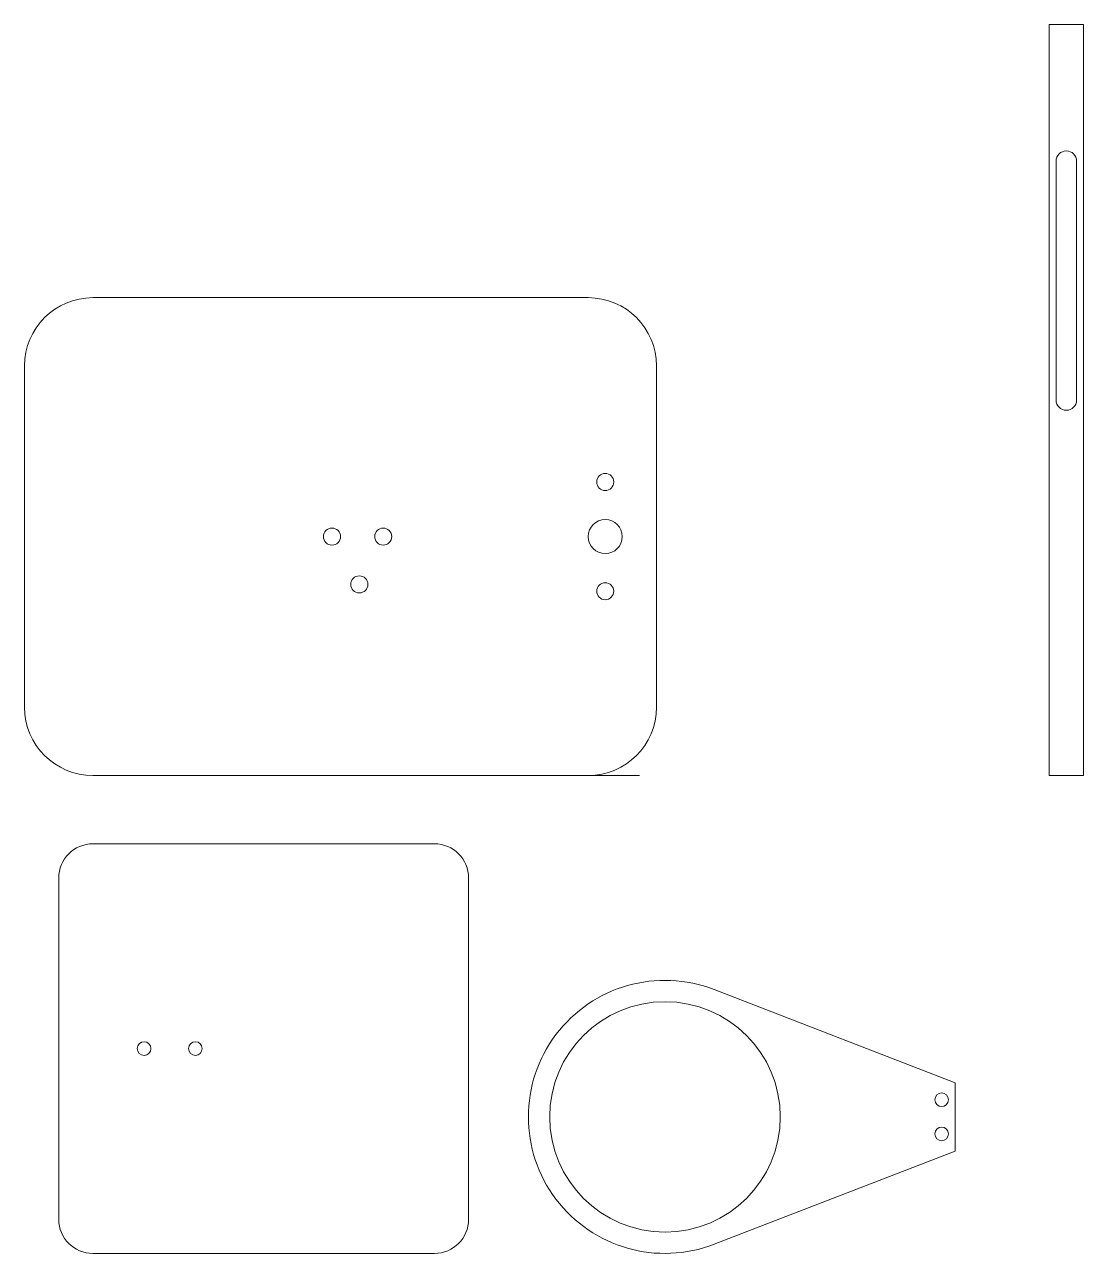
# Model space of a CAD drawing. Header units: millimetres. Extents: x 0 to 310, y -140 to 220.
import ezdxf

# ---------------------------------------------------------------- set-up
doc = ezdxf.new("R2010")
doc.units = ezdxf.units.MM
doc.layers.get('0').update_dxf_attribs({"lineweight": 0, "true_color": 0xffffff})

msp = doc.modelspace()

# ---------------------------------------------------------------- linework, layer by layer
for p, q in [((310, 220), (300, 220)), ((300, 220), (300, 0)), ((310, 0), (310, 220)), ((302, 180), (302, 110)), ((308, 110), (308, 180)), ((20, 140), (165, 140)), ((0, 20), (0, 120)), ((185, 20), (185, 120)), ((180, 0), (20, 0)), ((300, 0), (310, 0)), ((20, -20), (100, -20)), ((100, -20), (120, -20)), ((10, -110), (10, -30)), ((130, -30), (130, -50)), ((130, -50), (130, -130)), ((272.5, -90), (201.93, -62.7)), ((272.5, -110), (272.5, -90)), ((272.5, -107.5), (272.5, -92.5)), ((10, -110), (10, -130)), ((272.5, -110), (201.93, -137.3)), ((40, -140), (20, -140)), ((120, -140), (40, -140))]:
    msp.add_line(p, q)
for centre, radius in [((170, 86), 2.5), ((90, 70), 2.5), ((105, 70), 2.5), ((170, 70), 5), ((98, 56), 2.5), ((170, 54), 2.5), ((187.5, -100), 33.75), ((35, -80), 2), ((50, -80), 2), ((268.5, -95), 2), ((268.5, -105), 2)]:
    msp.add_circle(centre, radius)
for centre, radius, start, end in [((305, 180), 3, 0, 180), ((20, 120), 20, 90, 180), ((165, 120), 20, 0, 90), ((305, 110), 3, 180, 0), ((20, 20), 20, 180, 270), ((165, 20), 20, 270, 0), ((20, -30), 10, 90, 180), ((120, -30), 10, 0, 90), ((187.5, -100), 40, 68.8464, 291.1536), ((20, -130), 10, 180, 270), ((120, -130), 10, 270, 0)]:
    msp.add_arc(centre, radius, start, end)

doc.saveas('drawing.dxf')
